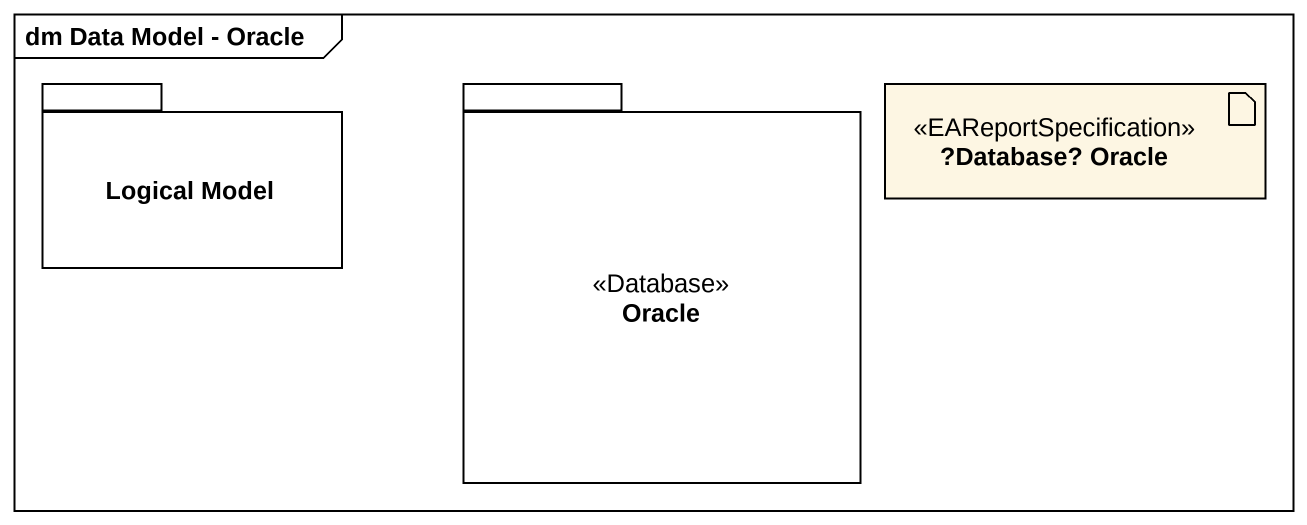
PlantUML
@startuml
mainframe dm Data Model - Oracle
package "Logical Model" as Logical_Model {
}
package Oracle <<Database>> {
}
artifact "?Database? Oracle" as Database_Oracle <<EAReportSpecification>>
@enduml
